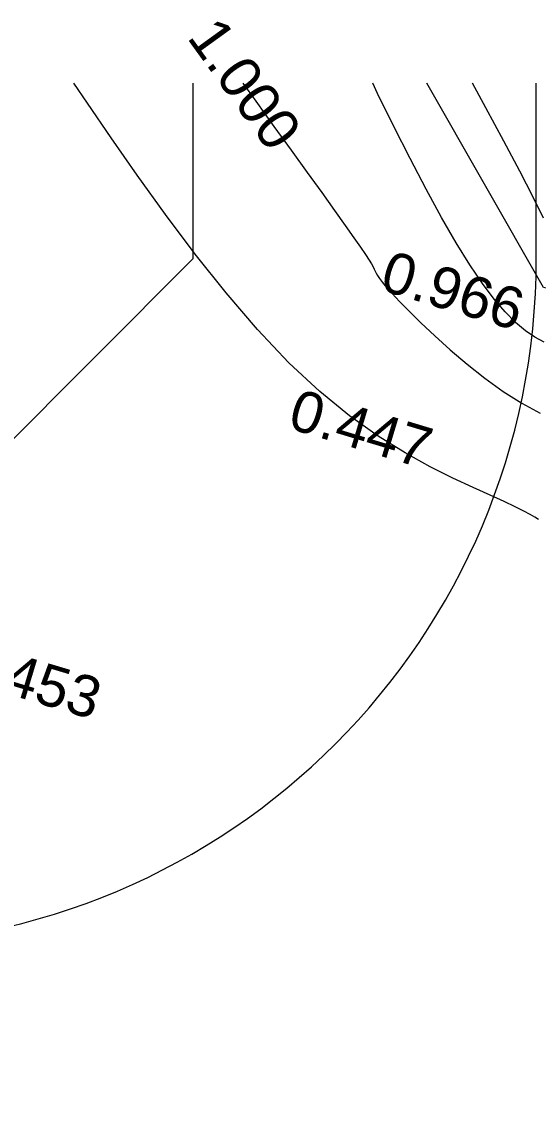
# Model space of a CAD drawing. Header units: millimetres. Extents: x -24439 to 198341, y -52871 to 149926.
# Drawn here: x 133276 to 140810, y 95030 to 110789 of the extents above; entities that cross this region are included whole.
import ezdxf

# ---------------------------------------------------------------- set-up
doc = ezdxf.new("R2010")
doc.units = ezdxf.units.MM
doc.linetypes.add('NET VAN', pattern=[1.06, 0.53, -0.53])
for name, color, linetype, lineweight in [('A-DETL-GENF-2', 9, 'NET VAN', 9), ('A-FLOR', 192, 'Continuous', 9), ('G-IMPT-1', 9, 'Continuous', 9), ('G-IMPT-6', 7, 'Continuous', 9)]:
    doc.layers.add(name, color=color, linetype=linetype, lineweight=lineweight)
doc.styles.add('Arial_1', font='arial_0.ttf', dxfattribs={"height": 600})

# ---------------------------------------------------------------- blocks, each defined once
blk = doc.blocks.new('NCV_TKCS_251209_TONG THE HIEN TRANG SAN DUONG - NCV_TKCS_HIEN TRANG_251209a_dwg-1612995-TKCS_MB ĐỊNH VỊ CAO ĐỘ THIẾT KẾ')
at = {"layer": 'G-IMPT-1', "flags": 128}
for points in [[(563597591, 1145089640), (563597356, 1145089891), (563597061, 1145090196), (563596712, 1145090549), (563596322, 1145090939), (563596031, 1145091228)], [(563633795, 1144983892), (563632842, 1144987228), (563628322, 1145001121), (563621443, 1145024146), (563617912, 1145035633), (563612430, 1145053330), (563609037, 1145064494), (563606297, 1145072377), (563601696, 1145088856), (563597882, 1145088677), (563595394, 1145091036)], [(563598117, 1145087915), (563597969, 1145087946), (563597811, 1145087996), (563597638, 1145088070), (563597450, 1145088172), (563597241, 1145088305), (563597011, 1145088473), (563596756, 1145088680), (563596474, 1145088929), (563596163, 1145089221), (563595828, 1145089552), (563595476, 1145089911), (563595115, 1145090292), (563594750, 1145090684), (563594637, 1145090808)], [(563592823, 1145090261), (563593082, 1145090063), (563593441, 1145089789), (563593781, 1145089529), (563594098, 1145089287), (563594385, 1145089067), (563594639, 1145088872), (563594853, 1145088706), (563595025, 1145088572), (563595157, 1145088467), (563595257, 1145088385), (563595330, 1145088324), (563595380, 1145088279), (563595416, 1145088246), (563595441, 1145088219), (563595461, 1145088196), (563595484, 1145088171), (563595512, 1145088143), (563595553, 1145088109), (563595610, 1145088067), (563595688, 1145088016), (563595793, 1145087952), (563595930, 1145087874), (563596104, 1145087779), (563596317, 1145087667), (563596565, 1145087543), (563596840, 1145087413), (563597135, 1145087284), (563597442, 1145087162), (563597753, 1145087055), (563598063, 1145086968), (563598363, 1145086908)], [(563598784, 1145085417), (563598726, 1145085432), (563598648, 1145085450), (563598544, 1145085471), (563598406, 1145085495), (563598230, 1145085522), (563598008, 1145085553), (563597737, 1145085587), (563597418, 1145085632), (563597053, 1145085695), (563596645, 1145085784), (563596198, 1145085907), (563595713, 1145086071), (563595194, 1145086284), (563594644, 1145086554), (563594067, 1145086885), (563593475, 1145087264), (563592880, 1145087675), (563592297, 1145088104), (563591737, 1145088532), (563591214, 1145088945), (563590741, 1145089327), (563590467, 1145089552)]]:
    blk.add_lwpolyline(points, dxfattribs=at)
at = {"layer": 'G-IMPT-6', "insert": (563593039, 1145090501), "char_height": 600, "width": 2511.85, "attachment_point": 2, "rotation": 322.5985, "line_spacing_factor": 0.941778, "style": 'Arial_1'}
blk.add_mtext('1.000', dxfattribs=at)
at = {"layer": 'G-IMPT-6', "char_height": 600, "width": 2511.85, "attachment_point": 1, "line_spacing_factor": 0.941778, "style": 'Arial_1'}
for s, insert in [('0.966', (563595582, 1145088554)), ('0.447', (563594878, 1145086238)), ('0.453', (563591315, 1145081350))]:
    blk.add_mtext(s, dxfattribs=dict(at, insert=insert))
blk = doc.blocks.new('NCV_TKCS_251209_TONG THE HIEN TRANG SAN DUONG - NCV_TKCS_251209_TONG THE HIEN TRANG SAN DUONG-1605292-TKCS_MB ĐỊNH VỊ CAO ĐỘ THIẾT KẾ')
at = {"rotation": 343.2379237072182}
blk.add_blockref('NCV_TKCS_251209_TONG THE HIEN TRANG SAN DUONG - NCV_TKCS_HIEN TRANG_251209a_dwg-1612995-TKCS_MB ĐỊNH VỊ CAO ĐỘ THIẾT KẾ', (-869777548, -933796959), dxfattribs=at)

msp = doc.modelspace()

# ---------------------------------------------------------------- linework, layer by layer
at = {"layer": 'A-FLOR'}
for p, q in [((135779.3, 107336.3), (135779.3, 109894.5)), ((140779.3, 107336.3), (140779.3, 109894.5)), ((130779.3, 102336.3), (135779.3, 107336.3))]:
    msp.add_line(p, q, dxfattribs=at)
msp.add_arc((130779.3, 107336.3), 10000, 270, 0, dxfattribs=at)

# ---------------------------------------------------------------- block references
at = {"layer": 'A-DETL-GENF-2'}
msp.add_blockref('NCV_TKCS_251209_TONG THE HIEN TRANG SAN DUONG - NCV_TKCS_251209_TONG THE HIEN TRANG SAN DUONG-1605292-TKCS_MB ĐỊNH VỊ CAO ĐỘ THIẾT KẾ', (26103.5, 9888.2), dxfattribs=at)

doc.saveas('drawing.dxf')
